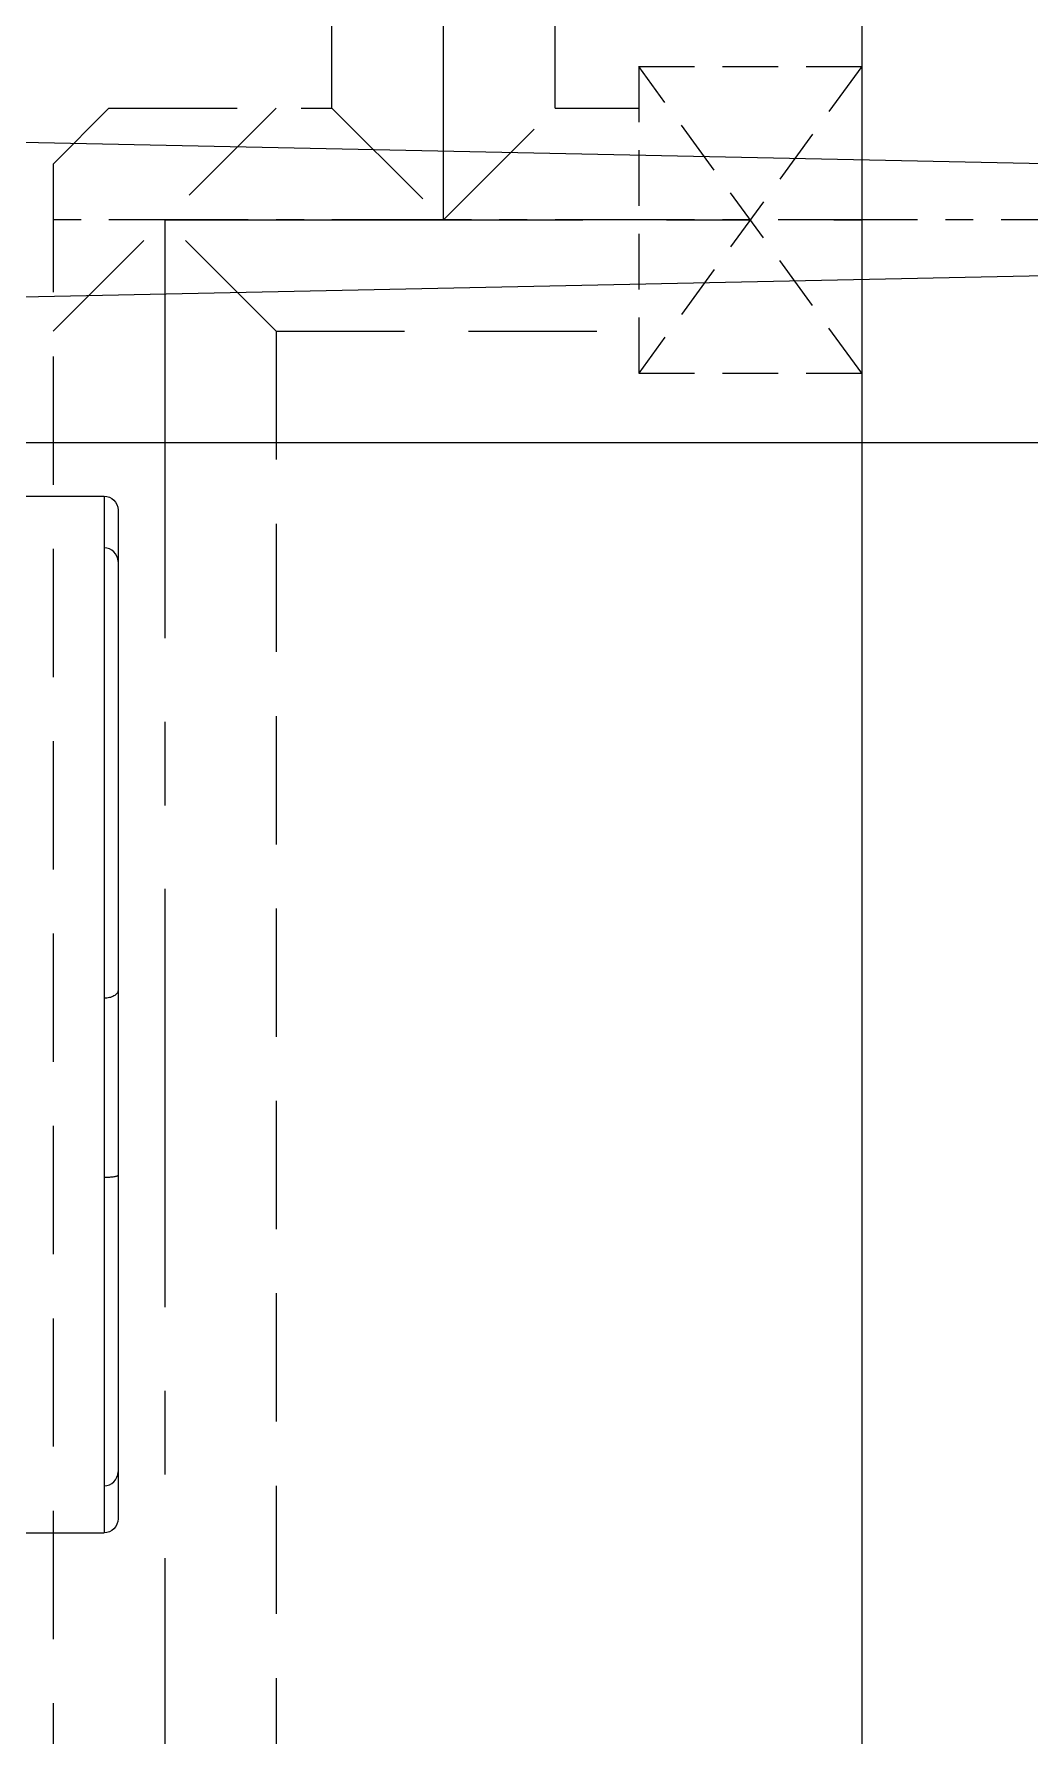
# Model space of a CAD drawing. Header units: millimetres. Extents: x 28656 to 29764, y -21384 to -20601.
# Drawn here: x 28910 to 28945.7, y -20877.6 to -20816.6 of the extents above; entities that cross this region are included whole.
import ezdxf

# ---------------------------------------------------------------- set-up
doc = ezdxf.new("R2010")
doc.units = ezdxf.units.MM
doc.header["$LTSCALE"] = 8
doc.linetypes.add('CENTER', pattern=[2, 1.25, -0.25, 0.25, -0.25])
doc.linetypes.add('HIDDEN', pattern=[0.375, 0.25, -0.125])
for name, color, linetype in [('Cav-cor', 30, 'Continuous'), ('Ru', 8, 'Continuous'), ('WT', 4, 'Continuous')]:
    doc.layers.add(name, color=color, linetype=linetype)
doc.layers.add('dim', color=3, linetype='Continuous', lineweight=15)

# ---------------------------------------------------------------- blocks, each defined once
blk = doc.blocks.new('20150513.114825')
at = {"layer": 'WT', "color": 125, "linetype": 'HIDDEN'}
for p, q in [((-5.5, 8), (5.5, 8)), ((5.5, 8), (-5.5, 0)), ((-5.5, 8), (5.5, 0)), ((-5.5, 0), (-5.5, 8)), ((5.5, 0), (5.5, 8)), ((-5.5, 0), (5.5, 0))]:
    blk.add_line(p, q, dxfattribs=at)
blk = doc.blocks.new('20160903.083130')
at = {"layer": 'Cav-cor', "color": 241}
for p, q in [((-3.28, 26.033), (3.22, 26.033)), ((3.22, 26.033), (3.22, 16.737)), ((3.345, 25.908), (3.345, 16.863)), ((-3.28, 16.737), (3.22, 16.737))]:
    blk.add_line(p, q, dxfattribs=at)
for centre, start, end in [((3.22, 25.445), 0.0422, 90.0418), ((3.22, 17.284), 269.9582, 359.9578)]:
    blk.add_arc(centre, 0.125, start, end, dxfattribs=at)
at = {"layer": 'Cav-cor', "color": 241, "extrusion": (0, 0, -1)}
for centre, start_param, end_param in [((3.22, 25.908), 0, 1.570796), ((3.22, 16.863), 1.570796, 3.141593)]:
    blk.add_ellipse(centre, major_axis=(0, 0.125), ratio=0.99863, start_param=start_param, end_param=end_param, dxfattribs=at)
at = {"layer": 'Cav-cor', "color": 241}
for points, knots in [([(3.345, 21.6), (3.345, 21.595), (3.343, 21.586), (3.335, 21.572), (3.323, 21.561), (3.301, 21.546), (3.266, 21.534), (3.236, 21.531), (3.22, 21.531)], [0, 0, 0, 0, 0.087563, 0.182325, 0.28913, 0.409872, 0.688957, 1, 1, 1, 1]), ([(3.345, 19.942), (3.345, 19.94), (3.342, 19.938), (3.339, 19.936), (3.333, 19.933), (3.322, 19.931), (3.3, 19.927), (3.265, 19.924), (3.236, 19.923), (3.22, 19.923)], [0, 0, 0, 0, 0.033938, 0.060908, 0.095706, 0.188889, 0.311641, 0.628238, 1, 1, 1, 1])]:
    blk.add_open_spline(points, degree=3, knots=knots, dxfattribs=at)

msp = doc.modelspace()

# ---------------------------------------------------------------- linework, layer by layer
at = {"linetype": 'CENTER', "ltscale": 0.5}
msp.add_line((28989.695, -20823.266), (28693.695, -20823.266), dxfattribs=at)
at = {"linetype": 'Continuous'}
msp.add_line((28949.195, -20831.266), (28898.695, -20831.266), dxfattribs=at)
at = {"layer": 'Cav-cor', "color": 241}
msp.add_line((28939.695, -20703.266), (28939.695, -20943.266), dxfattribs=at)
at = {"layer": 'Ru'}
for points in [[(28965.759, -20821.666), (28898.695, -20820.266)], [(28965.759, -20824.866), (28898.695, -20826.266)]]:
    msp.add_lwpolyline(points, dxfattribs=at)
at = {"layer": 'WT', "color": 125, "linetype": 'CENTER', "ltscale": 1.5}
for p, q in [((28924.695, -20823.266), (28924.695, -20703.266)), ((28914.695, -20823.266), (28939.695, -20823.266))]:
    msp.add_line(p, q, dxfattribs=at)
at = {"layer": 'WT', "color": 125, "linetype": 'HIDDEN', "ltscale": 2.3}
for p, q in [((28920.695, -20819.266), (28920.695, -20711.266)), ((28928.695, -20819.266), (28928.695, -20722.266)), ((28910.695, -20821.266), (28912.695, -20819.266)), ((28912.695, -20819.266), (28920.695, -20819.266)), ((28920.695, -20819.266), (28924.695, -20823.266)), ((28924.695, -20823.266), (28928.695, -20819.266)), ((28928.695, -20819.266), (28931.695, -20819.266)), ((28918.695, -20827.266), (28931.695, -20827.266))]:
    msp.add_line(p, q, dxfattribs=at)
at = {"layer": 'WT', "color": 191, "linetype": 'HIDDEN', "ltscale": 2.3}
for p, q in [((28910.695, -20827.266), (28918.695, -20819.266)), ((28910.695, -20821.266), (28910.695, -20935.266)), ((28918.695, -20827.266), (28914.695, -20823.266)), ((28918.695, -20827.266), (28918.695, -20924.266))]:
    msp.add_line(p, q, dxfattribs=at)
at = {"layer": 'WT', "color": 191, "linetype": 'CENTER', "ltscale": 1.5}
msp.add_line((28914.695, -20823.266), (28914.695, -20943.266), dxfattribs=at)

# ---------------------------------------------------------------- block references
at = {"layer": 'dim', "xscale": 4, "yscale": 4, "zscale": 4}
msp.add_blockref('20160903.083130', (28899.643, -20937.307), dxfattribs=at)
at = {"layer": 'WT', "color": 125, "linetype": 'HIDDEN', "ltscale": 2.3, "rotation": -90}
msp.add_blockref('20150513.114825', (28931.695, -20823.266), dxfattribs=at)

doc.saveas('drawing.dxf')
